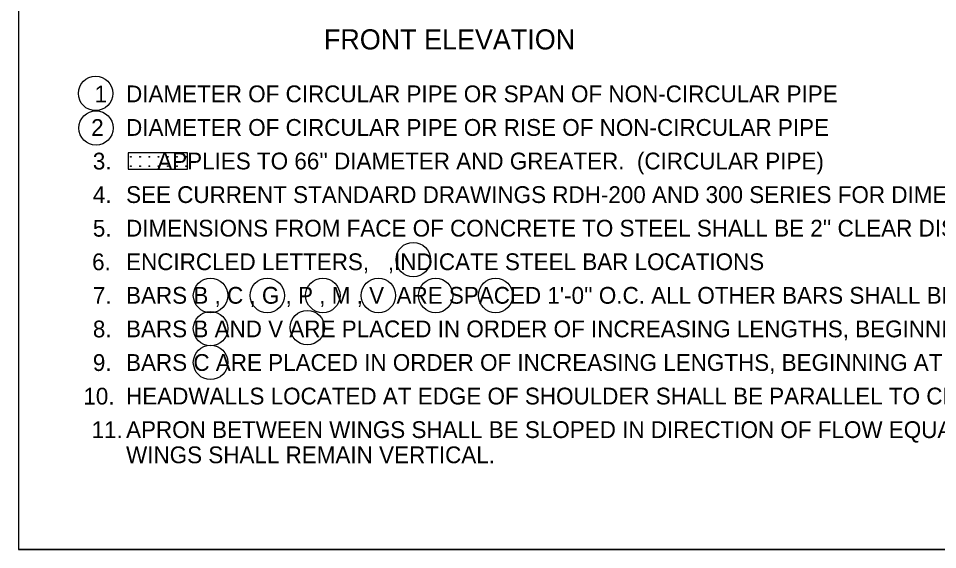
# Model space of a CAD drawing. Extents: x 1007 to 1035.5, y 1000.5 to 1021.5.
# Drawn here: x 1007 to 1017.96, y 1000.5 to 1006.83 of the extents above; entities that cross this region are included whole.
import ezdxf

# ---------------------------------------------------------------- set-up
doc = ezdxf.new("R2010")
doc.units = 0
for name, color, linetype in [('Level 1', 7, 'Continuous'), ('Level 10', 7, 'Continuous'), ('Level 11', 7, 'Continuous')]:
    doc.layers.add(name, color=color, linetype=linetype)

msp = doc.modelspace()

# ---------------------------------------------------------------- linework, layer by layer
at = {"layer": 'Level 1'}
msp.add_lwpolyline([(1008.31, 1005.032), (1009.018, 1005.032), (1009.018, 1005.228), (1008.31, 1005.228)], close=True, dxfattribs=at)
for centre, radius in [((1007.92, 1005.934), 0.205), ((1007.926, 1005.522), 0.205), ((1008.341, 1005.178), 0.005), ((1008.341, 1005.178), 0.0025), ((1008.451, 1005.178), 0.005), ((1008.451, 1005.178), 0.0025), ((1008.561, 1005.178), 0.005), ((1008.561, 1005.178), 0.0025), ((1008.671, 1005.178), 0.005), ((1008.671, 1005.178), 0.0025), ((1008.781, 1005.178), 0.005), ((1008.781, 1005.178), 0.0025), ((1008.891, 1005.178), 0.005), ((1008.891, 1005.178), 0.0025), ((1009.001, 1005.178), 0.005), ((1009.001, 1005.178), 0.0025), ((1008.341, 1005.068), 0.005), ((1008.341, 1005.068), 0.0025), ((1008.451, 1005.068), 0.005), ((1008.451, 1005.068), 0.0025), ((1008.561, 1005.068), 0.005), ((1008.561, 1005.068), 0.0025), ((1008.671, 1005.068), 0.005), ((1008.671, 1005.068), 0.0025), ((1008.781, 1005.068), 0.005), ((1008.781, 1005.068), 0.0025), ((1008.891, 1005.068), 0.005), ((1008.891, 1005.068), 0.0025), ((1009.001, 1005.068), 0.005), ((1009.001, 1005.068), 0.0025), ((1011.708, 1003.955), 0.205), ((1009.291, 1003.527), 0.205), ((1009.967, 1003.527), 0.205), ((1010.63, 1003.527), 0.205), ((1011.293, 1003.527), 0.205), ((1011.976, 1003.527), 0.205), ((1012.69, 1003.527), 0.205), ((1009.291, 1003.132), 0.205), ((1010.445, 1003.145), 0.205), ((1009.291, 1002.73), 0.205)]:
    msp.add_circle(centre, radius, dxfattribs=at)
at = {"layer": 'Level 10'}
for p in [(1007, 1021.5), (1035.5, 1000.5)]:
    msp.add_line(p, (1007, 1000.5), dxfattribs=at)
at = {"layer": 'Level 11'}
msp.add_lwpolyline([(1007, 1000.5), (1035.5, 1000.5), (1035.5, 1021.5), (1007, 1021.5)], close=True, dxfattribs=at)

# ---------------------------------------------------------------- texts
at = {"layer": 'Level 1'}
for s, height, p in [('FRONT ELEVATION', 0.24, (1010.643, 1006.458)), ('1', 0.2, (1007.908, 1005.828)), ('DIAMETER OF CIRCULAR PIPE OR SPAN OF NON-CIRCULAR PIPE', 0.2, (1008.284, 1005.829)), ('2', 0.2, (1007.868, 1005.428)), ('DIAMETER OF CIRCULAR PIPE OR RISE OF NON-CIRCULAR PIPE', 0.2, (1008.284, 1005.429)), ('3.', 0.2, (1007.888, 1005.028)), ("     APPLIES TO 66'' DIAMETER AND GREATER.  (CIRCULAR PIPE)", 0.2, (1008.284, 1005.029)), ('4.', 0.2, (1007.888, 1004.628)), ('SEE CURRENT STANDARD DRAWINGS RDH-200 AND 300 SERIES FOR DIMENSIONS, QUANTITIES, AND BILL OF REINFORCEMENT.', 0.2, (1008.284, 1004.629)), ('5.', 0.2, (1007.888, 1004.228)), ("DIMENSIONS FROM FACE OF CONCRETE TO STEEL SHALL BE 2'' CLEAR DISTANCE.", 0.2, (1008.284, 1004.229)), ('6.', 0.2, (1007.879, 1003.828)), ('ENCIRCLED LETTERS,   ,INDICATE STEEL BAR LOCATIONS', 0.2, (1008.284, 1003.829)), ('7.', 0.2, (1007.888, 1003.428)), ("BARS B , C , G , P , M , V  ARE SPACED 1'-0'' O.C. ALL OTHER BARS SHALL BE EVENLY SPACED.", 0.2, (1008.284, 1003.429)), ('8.', 0.2, (1007.888, 1003.028)), ('BARS B AND V ARE PLACED IN ORDER OF INCREASING LENGTHS, BEGINNING AT THE END OF EACH WING.', 0.2, (1008.284, 1003.029)), ('9.', 0.2, (1007.888, 1002.628)), ('BARS C ARE PLACED IN ORDER OF INCREASING LENGTHS, BEGINNING AT THE TOP OF EACH WING.', 0.2, (1008.284, 1002.629)), ('10.', 0.2, (1007.775, 1002.228)), ('HEADWALLS LOCATED AT EDGE OF SHOULDER SHALL BE PARALLEL TO CENTERLINE OF THE ROAD.', 0.2, (1008.284, 1002.229)), ('11.', 0.2, (1007.873, 1001.828)), ('APRON BETWEEN WINGS SHALL BE SLOPED IN DIRECTION OF FLOW EQUAL TO SLOPE OF PIPE.  FRONT FACE OF HEADWALL AND ENDS OF', 0.2, (1008.284, 1001.829)), ('WINGS SHALL REMAIN VERTICAL.', 0.2, (1008.284, 1001.529))]:
    msp.add_text(s, height=height, dxfattribs=at).set_placement(p)

doc.saveas('drawing.dxf')
